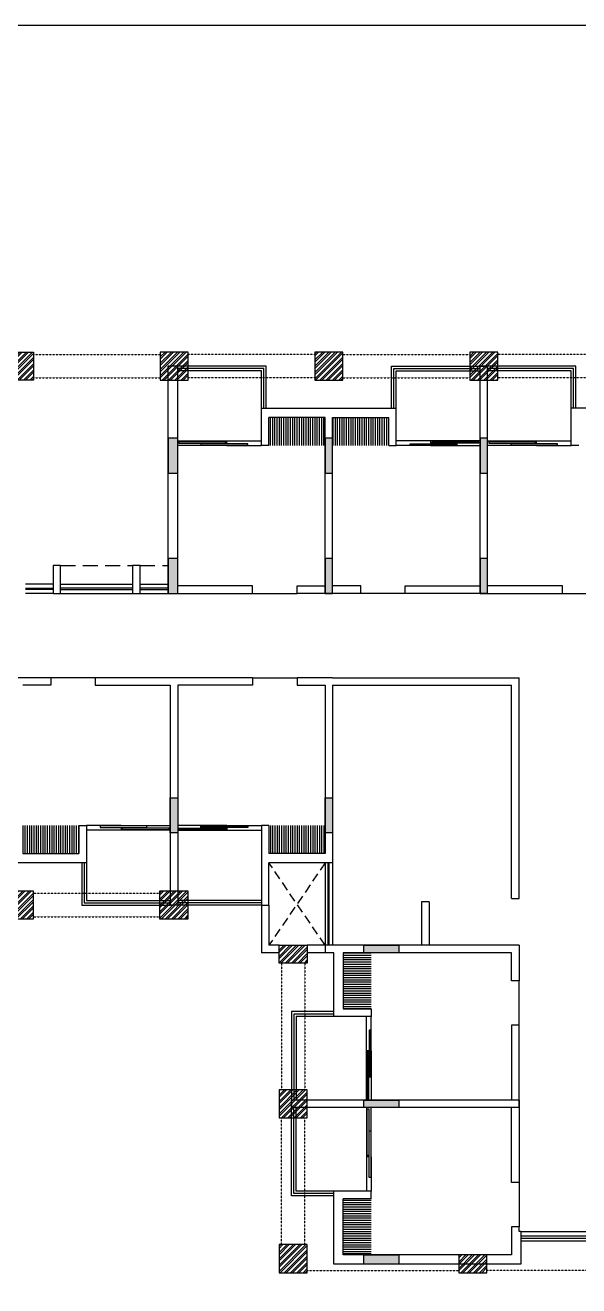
# Model space of a CAD drawing. Header units: inches. Extents: x 42351 to 118476, y -157843 to -108551.
# Drawn here: x 86448 to 89404, y -153830 to -147093 of the extents above; entities that cross this region are included whole.
import ezdxf

# ---------------------------------------------------------------- set-up
doc = ezdxf.new("R2010")
doc.units = ezdxf.units.IN
doc.header["$MEASUREMENT"] = 0
doc.linetypes.add('DASHED2', pattern=[9.525, 6.35, -3.175])
for name, color, linetype in [('200 BED HOSTEL$0$AR-Elevation-2', 14, 'Continuous'), ('200 BED HOSTEL$0$AR-Furniture', 15, 'Continuous'), ('200 BED HOSTEL$0$AR-Glazing', 143, 'Continuous'), ('200 BED HOSTEL$0$AR-Railing', 15, 'Continuous'), ('200 BED HOSTEL$0$AR-WALL', 30, 'Continuous'), ('200 BED HOSTEL$0$IN-Flooring-1', 14, 'Continuous'), ('5', 2, 'Continuous'), ('AR-Column', 40, 'Continuous'), ('AR-Glazing', 143, 'Continuous'), ('AR-Hidden', 251, 'DASHED2'), ('AR-Road', 14, 'Continuous'), ('AR-Window', 9, 'Continuous'), ('DIM', 251, 'Continuous'), ('HATCH-Column', 8, 'Continuous')]:
    doc.layers.add(name, color=color, linetype=linetype)
pattern_1 = [(45, (0, 0), (-67.351921, 67.351921), []), (45, (44.9, 0), (-67.351921, 67.351921), [])]
pattern_2 = [(90, (-337246.72, 169256.097), (-47.625, 2e-14), [])]

# ---------------------------------------------------------------- blocks, each defined once
blk = doc.blocks.new('yjytj')
at = {"layer": 'HATCH-Column'}
h = blk.add_hatch(dxfattribs=at)
h.set_pattern_fill('ANSI32', color=8, scale=10)
h.set_pattern_definition(pattern_1)
h.paths.add_polyline_path([(715364, -187221), (715964, -187221), (715964, -186621), (715364, -186621)])
h.paths.add_polyline_path([(718674, -187221), (719274, -187221), (719274, -186621), (718674, -186621)])
h.paths.add_polyline_path([(721984, -187221), (722584, -187221), (722584, -186621), (721984, -186621)])
h.paths.add_polyline_path([(725294, -187221), (725894, -187221), (725894, -186621), (725294, -186621)])
h.paths.add_polyline_path([(729204, -187221), (728604, -187221), (728604, -186621), (729204, -186621)])
h.paths.add_polyline_path([(732514, -187221), (731914, -187221), (731914, -186621), (732514, -186621)])
h.paths.add_polyline_path([(735220, -187221), (735820, -187221), (735820, -186621), (735220, -186621)])
h.paths.add_polyline_path([(738524, -187221), (739124, -187221), (739124, -186621), (738524, -186621)])
h.paths.add_polyline_path([(741834, -187221), (742434, -187221), (742434, -186621), (741834, -186621)])
h.paths.add_polyline_path([(745144, -187221), (745744, -187221), (745744, -186621), (745144, -186621)])
h.paths.add_polyline_path([(748374, -187221), (748834, -187221), (748834, -186621), (748374, -186621)])
h.paths.add_polyline_path([(715364, -193741), (715964, -193741), (715964, -193281), (715364, -193281)])
h = blk.add_hatch(dxfattribs=at)
h.set_pattern_fill('ANSI32', color=8, scale=10)
h.set_pattern_definition(pattern_1)
h.paths.add_polyline_path([(729194, -198741), (728594, -198741), (728594, -198141), (729194, -198141)])
h.paths.add_polyline_path([(732504, -198741), (731904, -198741), (731904, -198141), (732504, -198141)])
h.paths.add_polyline_path([(735814, -198741), (735214, -198741), (735214, -198141), (735814, -198141)])
h = blk.add_hatch(dxfattribs=at)
h.set_pattern_fill('ANSI32', color=8, scale=10)
h.set_pattern_definition(pattern_1)
h.paths.add_polyline_path([(737761, -206301), (738361, -206301), (738361, -205701), (737761, -205701)])
h.paths.add_polyline_path([(737761, -202991), (738361, -202991), (738361, -202391), (737761, -202391)])
h.paths.add_polyline_path([(737761, -199301), (738361, -199301), (738361, -199681), (737761, -199681)])
h.paths.add_polyline_path([(749817, -206301), (749217, -206301), (749217, -205701), (749817, -205701)])
h.paths.add_polyline_path([(749817, -199081), (749217, -199081), (749217, -199681), (749817, -199681)])
edge = h.paths.add_edge_path()
edge.add_line((749769, -199681), (749769, -202391))
h = blk.add_hatch(dxfattribs=at)
h.set_pattern_fill('ANSI32', color=8, scale=10)
h.set_pattern_definition(pattern_1)
h.paths.add_polyline_path([(741599, -206301), (742199, -206301), (742199, -205921), (741599, -205921)])
h.paths.add_polyline_path([(745436, -206301), (746036, -206301), (746036, -205921), (745436, -205921)])
at = {"layer": 'AR-Column', "color": 8, "elevation": 0}
for points in [[(732514, -187221), (731914, -187221), (731914, -186621), (732514, -186621)], [(735220, -187221), (735820, -187221), (735820, -186621), (735220, -186621)], [(738524, -187221), (739124, -187221), (739124, -186621), (738524, -186621)], [(741834, -187221), (742434, -187221), (742434, -186621), (741834, -186621)], [(732504, -198741), (731904, -198741), (731904, -198141), (732504, -198141)], [(735814, -198741), (735214, -198741), (735214, -198141), (735814, -198141)], [(737761, -199301), (738361, -199301), (738361, -199681), (737761, -199681)], [(737761, -202991), (738361, -202991), (738361, -202391), (737761, -202391)], [(737761, -206301), (738361, -206301), (738361, -205701), (737761, -205701)], [(741599, -206301), (742199, -206301), (742199, -205921), (741599, -205921)]]:
    blk.add_lwpolyline(points, close=True, dxfattribs=at)
at = {"layer": 'AR-Hidden', "color": 8, "ltscale": 0.009}
for p, q in [((732510, -186671, 0), (735220, -186671, 0)), ((738530, -186671, 0), (735820, -186671, 0)), ((739118, -186671, 0), (741828, -186671, 0)), ((745150, -186671, 0), (742440, -186671, 0)), ((732510, -187171, 0), (735220, -187171, 0)), ((738530, -187171, 0), (735820, -187171, 0)), ((739118, -187171, 0), (741828, -187171, 0)), ((745150, -187171, 0), (742440, -187171, 0)), ((732504, -198191, 0), (735214, -198191, 0)), ((732504, -198691, 0), (735214, -198691, 0)), ((737809, -199681, 0), (737809, -202391, 0)), ((738314, -199681, 0), (738314, -202391, 0)), ((737809, -205701, 0), (737809, -202991, 0)), ((738314, -205701, 0), (738314, -202991, 0)), ((738361, -206251, 0), (741599, -206251, 0)), ((745436, -206251, 0), (742199, -206251, 0))]:
    blk.add_line(p, q, dxfattribs=at)
blk = doc.blocks.new('A$C06211BBA')
at = {"ltscale": 0.5}
h = blk.add_hatch(dxfattribs=at)
h.set_pattern_fill('ANSI31', color=8, scale=15, angle=30.0076)
h.set_pattern_definition(pattern_2)
h.paths.add_polyline_path([(22000, -800), (22000, -200), (23200, -200), (23200, -800)])
h = blk.add_hatch(dxfattribs=at)
h.set_pattern_fill('ANSI31', color=8, scale=15, angle=30.0076)
h.set_pattern_definition([(90, (197255.246, 5033.06), (-47.625, 2e-14), [])])
h.paths.add_polyline_path([(24560, -800), (24560, -200), (23360, -200), (23360, -800)])
h = blk.add_hatch(dxfattribs=at)
h.set_pattern_fill('ANSI31', color=8, scale=15, angle=30.0076)
h.set_pattern_definition(pattern_2)
h.paths.add_polyline_path([(17940, -8920), (17940, -9520), (16740, -9520), (16740, -8920)])
h = blk.add_hatch(dxfattribs=at)
h.set_pattern_fill('ANSI31', color=8, scale=15, angle=210.0076)
h.set_pattern_definition([(270, (-150695.246, -14753.06), (47.625, -1e-08), [])])
h.paths.add_polyline_path([(22000, -8920), (22000, -9520), (23200, -9520), (23200, -8920)])
h = blk.add_hatch(dxfattribs=at)
h.set_pattern_fill('ANSI31', color=8, scale=15, angle=300.0076)
h.set_pattern_definition([(360, (38138.06, -185535.246), (1e-08, 47.625), [])])
h.paths.add_polyline_path([(24185, -12840), (23585, -12840), (23585, -11640), (24185, -11640)])
h = blk.add_hatch(dxfattribs=at)
h.set_pattern_fill('ANSI31', color=8, scale=15, angle=120.0076)
h.set_pattern_definition([(180, (18351.94, 155795.246), (-1e-08, -47.625), [])])
h.paths.add_polyline_path([(24185, -16900), (23585, -16900), (23585, -18100), (24185, -18100)])
at = {"layer": 'HATCH-Column'}
h = blk.add_hatch(color=8, dxfattribs=at)
h.dxf.hatch_style = 1
h.paths.add_polyline_path([(19850, -1390), (20050, -1390), (20050, -640), (19850, -640)])
h = blk.add_hatch(color=8, dxfattribs=at)
h.dxf.hatch_style = 1
h.paths.add_polyline_path([(23200, -1390), (23360, -1390), (23360, -640), (23200, -640)])
h = blk.add_hatch(color=8, dxfattribs=at)
h.dxf.hatch_style = 1
h.paths.add_polyline_path([(26510, -1390), (26670, -1390), (26670, -640), (26510, -640)])
h = blk.add_hatch(color=8, dxfattribs=at)
h.dxf.hatch_style = 1
h.paths.add_polyline_path([(19850, -3960), (20050, -3960), (20050, -3210), (19850, -3210)])
h = blk.add_hatch(color=8, dxfattribs=at)
h.dxf.hatch_style = 1
h.paths.add_polyline_path([(23200, -3960), (23360, -3960), (23360, -3210), (23200, -3210)])
h = blk.add_hatch(color=8, dxfattribs=at)
h.dxf.hatch_style = 1
h.paths.add_polyline_path([(26510, -3960), (26670, -3960), (26670, -3210), (26510, -3210)])
h = blk.add_hatch(color=8, dxfattribs=at)
h.dxf.hatch_style = 1
h.paths.add_polyline_path([(19890, -8330), (20050, -8330), (20050, -9080), (19890, -9080)])
h = blk.add_hatch(color=8, dxfattribs=at)
h.dxf.hatch_style = 1
h.paths.add_polyline_path([(23200, -8330), (23360, -8330), (23360, -9080), (23200, -9080)])
h = blk.add_hatch(color=8, dxfattribs=at)
h.dxf.hatch_style = 1
h.paths.add_polyline_path([(24775, -11480), (24775, -11640), (24025, -11640), (24025, -11480)])
h = blk.add_hatch(color=8, dxfattribs=at)
h.dxf.hatch_style = 1
h.paths.add_polyline_path([(24775, -14790), (24775, -14950), (24025, -14950), (24025, -14790)])
h = blk.add_hatch(color=8, dxfattribs=at)
h.dxf.hatch_style = 1
h.paths.add_polyline_path([(24775, -18100), (24775, -18300), (24025, -18300), (24025, -18100)])
at = {"layer": '200 BED HOSTEL$0$AR-Elevation-2', "color": 8, "ltscale": 0.5}
for p, q in [((21940, 900), (20050, 900)), ((21940, 0), (21940, 900)), ((24620, 0), (24620, 900)), ((24620, 900), (26510, 900)), ((28560, 900), (26670, 900)), ((28560, 0), (28560, 900)), ((18000, -9720), (18000, -10620)), ((18000, -10620), (19890, -10620)), ((21840, -10620), (20050, -10620)), ((23385, -12900), (22485, -12900)), ((22485, -12900), (22485, -14790)), ((22485, -16840), (22485, -14950)), ((23385, -16840), (22485, -16840))]:
    blk.add_line(p, q, dxfattribs=at)
at = {"layer": '200 BED HOSTEL$0$AR-Furniture', "color": 8}
for p, q in [((21840, -10620), (21840, -11640)), ((22000, -10620), (22000, -11480)), ((22217, -11480), (22000, -11480)), ((23200, -11480), (22817, -11480)), ((22217, -11640), (21840, -11640)), ((23200, -11640), (22817, -11640))]:
    blk.add_line(p, q, dxfattribs=at)
at = {"layer": '200 BED HOSTEL$0$AR-Glazing', "color": 8, "ltscale": 0.5}
for p, q in [((20050, -700), (21100, -700)), ((21100, -800), (20050, -800)), ((21100, -759), (21100, -700)), ((21100, -800), (21100, -790)), ((26510, -700), (25460, -700)), ((25460, -759), (25460, -700)), ((25460, -800), (25460, -790)), ((25460, -800), (26510, -800)), ((26670, -700), (27720, -700)), ((27720, -800), (26670, -800)), ((27720, -759), (27720, -700)), ((27720, -800), (27720, -790)), ((18840, -8920), (19890, -8920)), ((18840, -8920), (18840, -8930)), ((18840, -8961), (18840, -9020)), ((19890, -9020), (18840, -9020)), ((21100, -8920), (20050, -8920)), ((20050, -9020), (21100, -9020)), ((21100, -8920), (21100, -8930)), ((21100, -8961), (21100, -9020)), ((24085, -14790), (24085, -13740)), ((24144, -13740), (24085, -13740)), ((24185, -13740), (24175, -13740)), ((24185, -13740), (24185, -14790)), ((24085, -14950), (24085, -16000)), ((24185, -16000), (24185, -14950)), ((24144, -16000), (24085, -16000)), ((24185, -16000), (24175, -16000))]:
    blk.add_line(p, q, dxfattribs=at)
for points in [[(21075, -716), (20075, -716), (20075, -746), (21075, -746)], [(21546, -759), (20546, -759), (20546, -790), (21546, -790)], [(25014, -759), (26014, -759), (26014, -790), (25014, -790)], [(25485, -716), (26485, -716), (26485, -746), (25485, -746)], [(27695, -716), (26695, -716), (26695, -746), (27695, -746)], [(28166, -759), (27166, -759), (27166, -790), (28166, -790)], [(18394, -8961), (19394, -8961), (19394, -8930), (18394, -8930)], [(18865, -9004), (19865, -9004), (19865, -8974), (18865, -8974)], [(21075, -9004), (20075, -9004), (20075, -8974), (21075, -8974)], [(21546, -8961), (20546, -8961), (20546, -8930), (21546, -8930)], [(24144, -13294), (24144, -14294), (24175, -14294), (24175, -13294)], [(24101, -13765), (24101, -14765), (24131, -14765), (24131, -13765)], [(24101, -15975), (24101, -14975), (24131, -14975), (24131, -15975)], [(24144, -16446), (24144, -15446), (24175, -15446), (24175, -16446)]]:
    blk.add_lwpolyline(points, close=True, dxfattribs=at)
at = {"layer": '200 BED HOSTEL$0$AR-Railing', "color": 8, "ltscale": 0.5}
for p, q in [((21890, 850), (20050, 850)), ((21890, 0), (21890, 850)), ((24670, 0), (24670, 850)), ((24670, 850), (26510, 850)), ((28510, 850), (26670, 850)), ((28510, 0), (28510, 850)), ((21840, 800), (20050, 800)), ((21840, 0), (21840, 800)), ((24720, 0), (24720, 800)), ((24720, 800), (26510, 800)), ((28460, 800), (26670, 800)), ((28460, 0), (28460, 800)), ((18050, -9720), (18050, -10570)), ((18100, -9720), (18100, -10520)), ((18050, -10570), (19890, -10570)), ((18100, -10520), (19890, -10520)), ((21840, -10520), (20050, -10520)), ((21840, -10570), (20050, -10570)), ((23385, -12950), (22535, -12950)), ((22535, -12950), (22535, -14790)), ((23385, -13000), (22585, -13000)), ((22585, -13000), (22585, -14790)), ((22535, -16790), (22535, -14950)), ((22585, -16740), (22585, -14950)), ((23385, -16790), (22535, -16790)), ((23385, -16740), (22585, -16740))]:
    blk.add_line(p, q, dxfattribs=at)
at = {"layer": '200 BED HOSTEL$0$AR-WALL', "color": 8, "ltscale": 0.5}
for p, q in [((20050, 900), (19850, 900)), ((19850, -3960), (19850, 900)), ((19850, -3800), (19850, 900)), ((20050, -3800), (20050, 900)), ((26670, 900), (26510, 900)), ((26510, -3960), (26510, 900)), ((26510, 900), (26670, 900)), ((26510, -3800), (26510, 900)), ((26670, -3800), (26670, 900)), ((26670, -3960), (26670, 900)), ((26670, -3800), (26670, 900)), ((21840, -800), (21840, 0)), ((28460, -800), (28460, 0)), ((31340, 0), (28460, 0)), ((21840, 0), (24720, 0)), ((22000, -800), (22000, -200)), ((23200, -200), (22000, -200)), ((23200, -3800), (23200, -200)), ((23200, -3800), (23200, -200)), ((23360, -3800), (23360, -200)), ((23360, -200), (24560, -200)), ((23360, -3800), (23360, -200)), ((24560, -800), (24560, -200)), ((24720, -800), (24720, 0)), ((22000, -800), (21840, -800)), ((23200, -3960), (23200, -640)), ((23360, -3960), (23360, -640)), ((24560, -800), (24720, -800)), ((28620, -800), (28460, -800)), ((17388, -3360), (17388, -3960)), ((17548, -3360), (17388, -3360)), ((17548, -3960), (17548, -3360)), ((19088, -3360), (19088, -3960)), ((19248, -3360), (19088, -3360)), ((19248, -3960), (19248, -3360)), ((17388, -3960), (17548, -3960)), ((19088, -3960), (19248, -3960)), ((19850, -3960), (21650, -3960)), ((21650, -3800), (20050, -3800)), ((21650, -3960), (21650, -3800)), ((22600, -3800), (23200, -3800)), ((22600, -3960), (22600, -3800)), ((23960, -3960), (22600, -3960)), ((23960, -3800), (23360, -3800)), ((23960, -3960), (23960, -3800)), ((24910, -3960), (24910, -3800)), ((24910, -3800), (26510, -3800)), ((26670, -3960), (24910, -3960)), ((26510, -3960), (28270, -3960)), ((28270, -3800), (26670, -3800)), ((28270, -3960), (28270, -3800)), ((17340, -5760), (15980, -5760)), ((17340, -5920), (16740, -5920)), ((17340, -5760), (17340, -5920)), ((18290, -5760), (18290, -5920)), ((21650, -5760), (18290, -5760)), ((18290, -5920), (19890, -5920)), ((19890, -5920), (19890, -10620)), ((20050, -5920), (20050, -10620)), ((21650, -5920), (20050, -5920)), ((21650, -5760), (21650, -5920)), ((23360, -5760), (22600, -5760)), ((22600, -5760), (22600, -5920)), ((22600, -5920), (23200, -5920)), ((23200, -5920), (23200, -9520)), ((23360, -5760), (27345, -5760)), ((23360, -5920), (23360, -9520)), ((23360, -5920), (23360, -9720)), ((23360, -5920), (27185, -5920)), ((27185, -10480), (27185, -5920)), ((27345, -10480), (27345, -5760)), ((17940, -8920), (17940, -9520)), ((17940, -8920), (18100, -8920)), ((18100, -8920), (18100, -9720)), ((21840, -8920), (21840, -10620)), ((22000, -8920), (21840, -8920)), ((22000, -8920), (22000, -9520)), ((16740, -9520), (17940, -9520)), ((23200, -9520), (22000, -9520)), ((18100, -9720), (15220, -9720)), ((22000, -10620), (22000, -9720)), ((23360, -9720), (22000, -9720)), ((27185, -10480), (27345, -10480)), ((20050, -10620), (19890, -10620)), ((21840, -10620), (22000, -10620)), ((25260, -10555), (25260, -11480)), ((25420, -10555), (25260, -10555)), ((25420, -10555), (25420, -11480)), ((23200, -11480), (23200, -11640)), ((23385, -11480), (23200, -11480)), ((27345, -11480), (23385, -11480)), ((27345, -11480), (27345, -12240)), ((23385, -11640), (23200, -11640)), ((23385, -13000), (23385, -11640)), ((23585, -11640), (23585, -12840)), ((27185, -11640), (23585, -11640)), ((27185, -12240), (27185, -11640)), ((27345, -12240), (27185, -12240)), ((24185, -12840), (23585, -12840)), ((24185, -12840), (24185, -13000)), ((24185, -13000), (23385, -13000)), ((27345, -13190), (27185, -13190)), ((27185, -13190), (27185, -14790)), ((27345, -14950), (27345, -13190)), ((27185, -14790), (22485, -14790)), ((22485, -14950), (22485, -14790)), ((27345, -14790), (22485, -14790)), ((22485, -14790), (22485, -14950)), ((27345, -14790), (27345, -16550)), ((27345, -14950), (22485, -14950)), ((27185, -14950), (22485, -14950)), ((27185, -16550), (27185, -14950)), ((27345, -16550), (27185, -16550)), ((24185, -16740), (23385, -16740)), ((23385, -18300), (23385, -16740)), ((24185, -16900), (23585, -16900)), ((23585, -18100), (23585, -16900)), ((24185, -16900), (24185, -16740)), ((27185, -17500), (27185, -18100)), ((27345, -17500), (27185, -17500)), ((27345, -17600), (27345, -17500)), ((27385, -17600), (27345, -17600)), ((27385, -17600), (27385, -18300)), ((27385, -18300), (23385, -18300)), ((27185, -18100), (23585, -18100))]:
    blk.add_line(p, q, dxfattribs=at)
at = {"layer": '200 BED HOSTEL$0$IN-Flooring-1', "color": 8, "ltscale": 0.5}
for p, q in [((21100, -700), (21840, -700)), ((21100, -800), (21840, -800)), ((25460, -700), (24720, -700)), ((25460, -800), (24720, -800)), ((27720, -700), (28460, -700)), ((27720, -800), (28460, -800)), ((21650, -3960), (22600, -3960)), ((24910, -3960), (23960, -3960)), ((28270, -3960), (29220, -3960)), ((18290, -5760), (17340, -5760)), ((21650, -5760), (22600, -5760)), ((18840, -8920), (18100, -8920)), ((18840, -9020), (18100, -9020)), ((21100, -8920), (21840, -8920)), ((21100, -9020), (21840, -9020)), ((27345, -13190), (27345, -12240)), ((24085, -13740), (24085, -13000)), ((24185, -13740), (24185, -13000)), ((24085, -16000), (24085, -16740)), ((24185, -16000), (24185, -16740)), ((27345, -16550), (27345, -17500))]:
    blk.add_line(p, q, dxfattribs=at)
at = {"layer": 'AR-Column', "color": 8}
for points in [[(19850, -1390), (20050, -1390), (20050, -640), (19850, -640)], [(23200, -1390), (23360, -1390), (23360, -640), (23200, -640)], [(26510, -1390), (26670, -1390), (26670, -640), (26510, -640)], [(19850, -3960), (20050, -3960), (20050, -3210), (19850, -3210)], [(23200, -3960), (23360, -3960), (23360, -3210), (23200, -3210)], [(26510, -3960), (26670, -3960), (26670, -3210), (26510, -3210)], [(19890, -8330), (20050, -8330), (20050, -9080), (19890, -9080)], [(23200, -8330), (23360, -8330), (23360, -9080), (23200, -9080)], [(24775, -11480), (24775, -11640), (24025, -11640), (24025, -11480)], [(24775, -14790), (24775, -14950), (24025, -14950), (24025, -14790)], [(24775, -18100), (24775, -18300), (24025, -18300), (24025, -18100)]]:
    blk.add_lwpolyline(points, close=True, dxfattribs=at)
at = {"layer": 'AR-Glazing', "color": 8, "ltscale": 0.5}
for p, q in [((23200, -9720), (23200, -11480)), ((23258, -9720), (23258, -11480)), ((23288, -11480), (23288, -9720)), ((23360, -9720), (23360, -11480))]:
    blk.add_line(p, q, dxfattribs=at)
at = {"layer": 'AR-Hidden', "color": 8, "ltscale": 50}
for p, q in [((17548, -3360), (19088, -3360)), ((19248, -3360), (19861, -3362))]:
    blk.add_line(p, q, dxfattribs=at)
at = {"layer": 'AR-Hidden', "color": 8, "ltscale": 30}
for p, q in [((23200, -9720), (22000, -11480)), ((23200, -11480), (22000, -9720))]:
    blk.add_line(p, q, dxfattribs=at)
at = {"layer": 'AR-Window', "color": 8, "ltscale": 0.5}
for p, q in [((17388, -3760), (16796, -3760)), ((17548, -3760), (19088, -3760)), ((19248, -3760), (19850, -3760)), ((16796, -3845), (17388, -3845)), ((17388, -3875), (16796, -3875)), ((17388, -3960), (16796, -3960)), ((19088, -3845), (17548, -3845)), ((17548, -3875), (19088, -3875)), ((17548, -3960), (19088, -3960)), ((19850, -3845), (19248, -3845)), ((19248, -3875), (19850, -3875)), ((19248, -3960), (19850, -3960)), ((27385, -17600), (29105, -17600)), ((27385, -17695), (29105, -17695)), ((27385, -17745), (29105, -17745)), ((27385, -17800), (29105, -17800))]:
    blk.add_line(p, q, dxfattribs=at)
at = {"layer": 'AR-Road', "color": 8}
blk.add_blockref('yjytj', (-715544, 187821, 0), dxfattribs=at)

msp = doc.modelspace()

# ---------------------------------------------------------------- linework, layer by layer
at = {"layer": '5'}
msp.add_lwpolyline([(102896, -157259.8), (81242.6, -157259.8), (81242.6, -147093.3), (102896, -147093.3)], close=True, dxfattribs=at)

# ---------------------------------------------------------------- block references
at = {"layer": 'DIM', "xscale": 0.25, "yscale": 0.25, "zscale": 0.25}
msp.add_blockref('A$C06211BBA', (82249.3, -149140.4, 0), dxfattribs=at)

doc.saveas('drawing.dxf')
